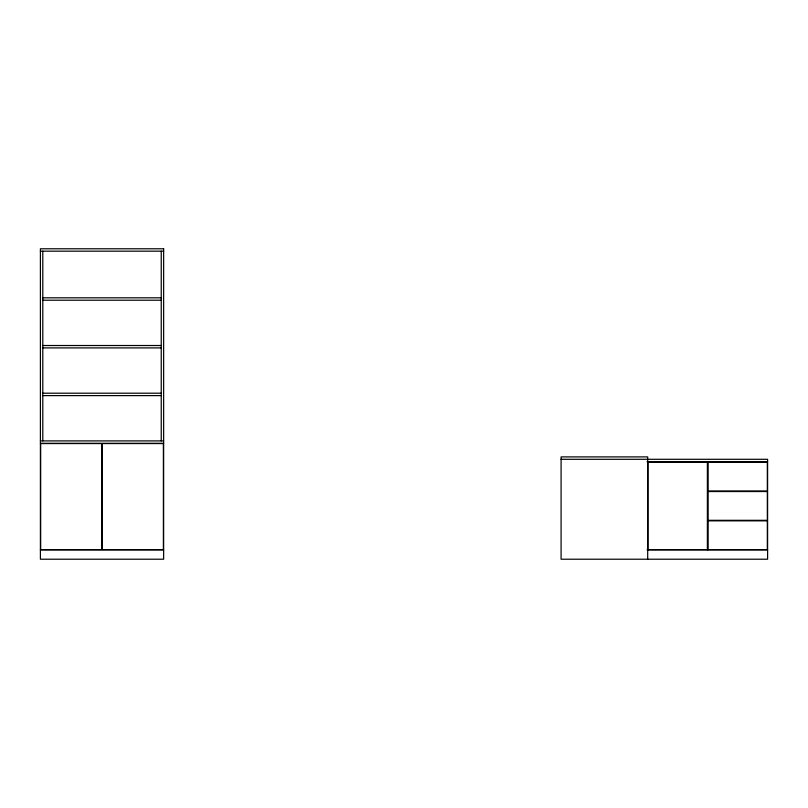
<?xml version="1.0" encoding="UTF-8"?>
<svg xmlns="http://www.w3.org/2000/svg" width="808" height="808" viewBox="0 0 808 808"><rect width="100%" height="100%" fill="white"/><g stroke="black" fill="none" stroke-linecap="round" stroke-linejoin="round"><path stroke-width="1.21" d="M40.4 251.177L163.64 251.177M42.794 297.809L161.246 297.809M42.794 300.212L161.246 300.212M42.794 345.511L161.246 345.511M42.794 347.905L161.246 347.905M42.794 393.203L161.246 393.203M42.794 395.607L161.246 395.607M40.4 440.905L163.64 440.905M40.4 443.309L163.64 443.309M561.085 459.298L647.693 459.298M648.107 459.298L767.6 459.298L767.6 559.217L561.085 559.217L561.085 456.894L647.693 456.894L647.693 559.217M647.057 461.691L767.6 461.691M40.4 549.895L163.64 549.895M647.057 549.895L767.6 549.895M707.646 461.691L707.646 549.895M161.246 251.177L161.246 440.905M42.794 251.177L42.794 440.905M163.64 248.783L40.4 248.783L40.4 559.217L163.64 559.217L163.64 248.783M101.758 443.572L40.663 443.572L40.663 549.622L101.758 549.622L101.758 443.572M163.378 443.572L102.293 443.572L102.293 549.622L163.378 549.622L163.378 443.572M707.374 462.226L647.955 462.226L647.955 549.622L707.374 549.622L707.374 462.226M767.337 462.226L707.909 462.226L707.909 491.001L767.337 491.001L767.337 462.226M767.337 491.537L707.909 491.537L707.909 520.312L767.337 520.312L767.337 491.537M767.337 520.847L707.909 520.847L707.909 549.622L767.337 549.622L767.337 520.847"/></g></svg>
